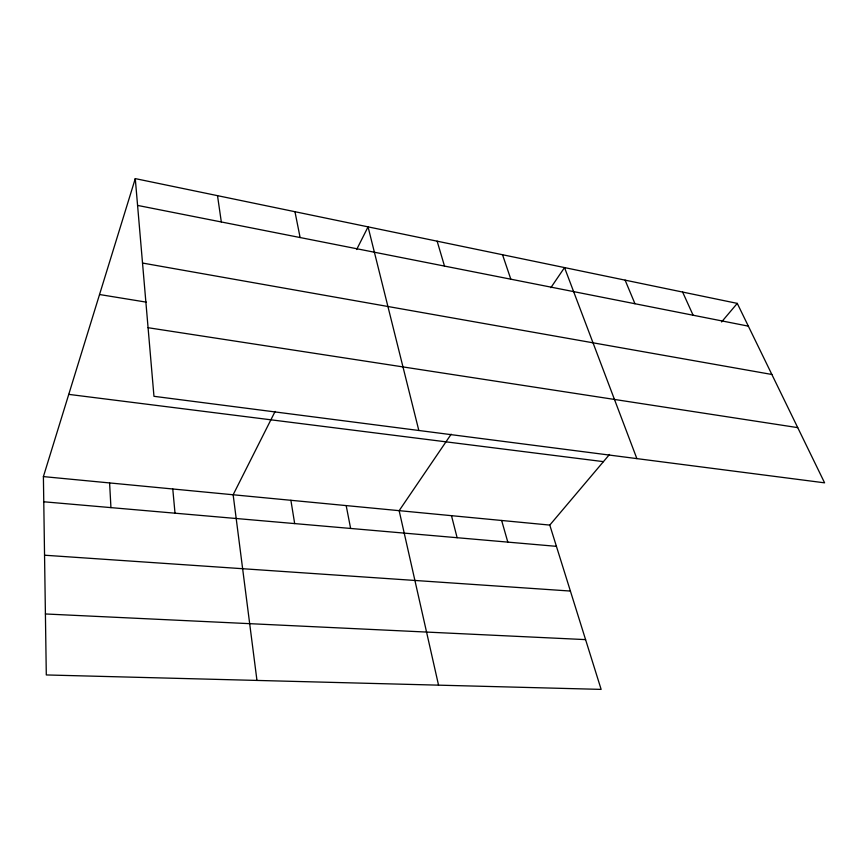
<?xml version="1.0" encoding="UTF-8"?>
<svg xmlns="http://www.w3.org/2000/svg" width="868" height="868" viewBox="0 0 868 868"><rect width="100%" height="100%" fill="white"/><g stroke="black" fill="none" stroke-linecap="round" stroke-linejoin="round"><path stroke-width="1.3" d="M609.531 454.431L549.78 525.086L601.133 689.387L46.297 674.946L43.4 476.597L135.278 178.613L737.268 303.388L824.6 482.836L153.962 396.307L135.278 178.613M275.123 411.41L233.145 494.76L256.961 680.425M356.65 249.517L368.065 226.863L418.821 430.474M451.186 434.184L399.15 510.666L438.546 685.156M550.844 287.699L564.525 267.583L636.873 458.608M721.579 321.952L737.268 303.388M45.407 613.969L585.585 639.618M44.55 555.216L570.406 591.054M43.769 501.78L556.421 546.341M43.4 476.597L549.78 525.086M68.746 394.376L603.434 461.646M148.07 327.713L797.735 427.631M99.538 294.523L146.312 302.151M142.526 263.047L771.869 374.477M137.578 205.412L748.357 326.151M682.617 292.06L693.12 315.236M625.112 280.147L634.964 303.735M502.539 254.736L510.818 279.192M437.146 241.185L444.503 266.085M501.639 520.474L507.813 542.12M451.479 515.668L457.121 537.715M294.968 211.716L300.111 237.539M346.18 505.588L350.629 528.46M290.889 500.293L294.675 523.588M217.51 195.658L221.318 221.958M172.775 488.988L175.011 513.194M109.596 482.933L110.941 507.617"/></g></svg>
